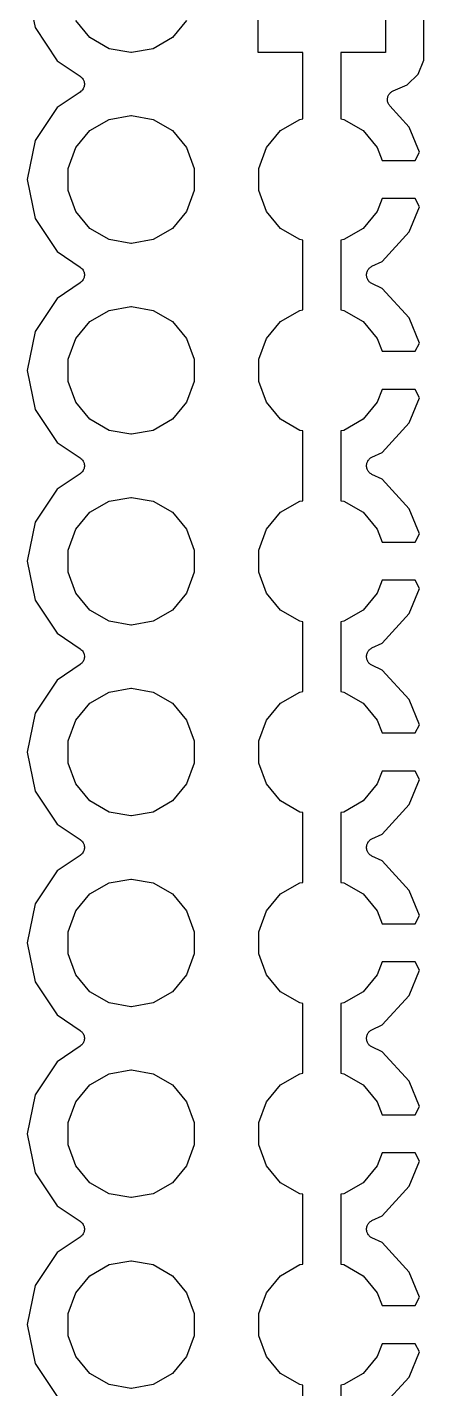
# Model space of a CAD drawing. Extents: x 127.4 to 176.4, y -111.4 to -62.3.
# Drawn here: x 152.28 to 157.57, y -101.82 to -83.7 of the extents above; entities that cross this region are included whole.
import ezdxf

# ---------------------------------------------------------------- set-up
doc = ezdxf.new("R2010")
doc.units = 0
doc.header["$MEASUREMENT"] = 0
doc.layers.add('BLACK', color=7, linetype='CONTINUOUS')

msp = doc.modelspace()

# ---------------------------------------------------------------- linework, layer by layer
at = {"layer": 'Black'}
for p, q in [((155.36, -84.035), (155.36, -82.335)), ((152.285, -83.185), (152.389, -83.7037)), ((157.06, -83.439), (157.06, -84.035)), ((157.568, -84.136), (157.568, -83.5234)), ((152.389, -83.7037), (152.682, -84.1435)), ((153.12, -83.8361), (152.931, -83.61)), ((154.409, -83.61), (154.22, -83.8361)), ((153.376, -83.9837), (153.12, -83.8361)), ((154.22, -83.8361), (153.964, -83.9837)), ((153.667, -84.035), (153.376, -83.9837)), ((153.673, -84.035), (153.667, -84.035)), ((153.964, -83.9837), (153.673, -84.035)), ((155.956, -84.035), (155.36, -84.035)), ((155.956, -84.9192), (155.956, -84.035)), ((157.06, -84.035), (156.464, -84.035)), ((156.464, -84.035), (156.464, -84.9192)), ((152.682, -84.1435), (152.991, -84.3494)), ((157.491, -84.3228), (157.568, -84.136)), ((152.991, -84.3494), (153.001, -84.359)), ((153.001, -84.359), (153.012, -84.3672)), ((153.012, -84.3672), (153.016, -84.3741)), ((153.016, -84.3741), (153.022, -84.3799)), ((153.022, -84.3799), (153.029, -84.3923)), ((153.029, -84.3923), (153.036, -84.4039)), ((153.036, -84.4039), (153.038, -84.412)), ((153.038, -84.412), (153.042, -84.4195)), ((153.042, -84.4195), (153.043, -84.4332)), ((153.043, -84.4332), (153.047, -84.4467)), ((157.348, -84.4657), (157.491, -84.3228)), ((152.991, -84.5606), (152.682, -84.7665)), ((153.001, -84.551), (152.991, -84.5606)), ((153.012, -84.5428), (153.001, -84.551)), ((153.016, -84.5359), (153.012, -84.5428)), ((153.022, -84.5301), (153.016, -84.5359)), ((153.029, -84.5177), (153.022, -84.5301)), ((153.036, -84.5061), (153.029, -84.5177)), ((153.038, -84.498), (153.036, -84.5061)), ((153.042, -84.4905), (153.038, -84.498)), ((153.043, -84.4768), (153.042, -84.4905)), ((153.047, -84.4633), (153.043, -84.4768)), ((153.047, -84.4467), (153.046, -84.455)), ((153.046, -84.455), (153.047, -84.4633)), ((157.088, -84.6328), (157.089, -84.6216)), ((157.089, -84.6216), (157.094, -84.6119)), ((157.094, -84.6119), (157.097, -84.6015)), ((157.097, -84.6015), (157.104, -84.5925)), ((157.104, -84.5925), (157.11, -84.5825)), ((157.11, -84.5825), (157.118, -84.5752)), ((157.118, -84.5752), (157.124, -84.5665)), ((157.124, -84.5665), (157.134, -84.5604)), ((157.134, -84.5604), (157.142, -84.5528)), ((157.142, -84.5528), (157.152, -84.5487)), ((157.152, -84.5487), (157.162, -84.5428)), ((157.162, -84.5428), (157.348, -84.4657)), ((152.682, -84.7665), (152.389, -85.2063)), ((157.083, -84.6653), (157.085, -84.6545)), ((157.086, -84.6764), (157.083, -84.6653)), ((157.084, -84.6436), (157.088, -84.6328)), ((157.085, -84.6545), (157.084, -84.6436)), ((157.086, -84.6876), (157.086, -84.6764)), ((157.09, -84.6977), (157.086, -84.6876)), ((157.093, -84.7084), (157.09, -84.6977)), ((157.099, -84.7179), (157.093, -84.7084)), ((157.103, -84.7284), (157.099, -84.7179)), ((157.11, -84.7364), (157.103, -84.7284)), ((157.116, -84.7457), (157.11, -84.7364)), ((157.373, -85.0272), (157.116, -84.7457)), ((153.12, -85.0739), (153.376, -84.9263)), ((153.376, -84.9263), (153.667, -84.875)), ((153.667, -84.875), (153.673, -84.875)), ((153.673, -84.875), (153.964, -84.9263)), ((153.964, -84.9263), (154.22, -85.0739)), ((155.66, -85.0739), (155.916, -84.9263)), ((155.916, -84.9263), (155.956, -84.9192)), ((156.464, -84.9192), (156.504, -84.9263)), ((156.504, -84.9263), (156.76, -85.0739)), ((152.931, -85.3), (153.12, -85.0739)), ((154.22, -85.0739), (154.409, -85.3)), ((155.471, -85.3), (155.66, -85.0739)), ((156.76, -85.0739), (156.949, -85.3)), ((157.511, -85.3616), (157.373, -85.0272)), ((152.389, -85.2063), (152.285, -85.725)), ((152.83, -85.5774), (152.931, -85.3)), ((154.409, -85.3), (154.51, -85.5774)), ((155.37, -85.5774), (155.471, -85.3)), ((156.949, -85.3), (157.012, -85.471)), ((157.012, -85.471), (157.454, -85.471)), ((157.454, -85.471), (157.511, -85.3616)), ((152.83, -85.8726), (152.83, -85.5774)), ((154.51, -85.5774), (154.51, -85.8726)), ((155.37, -85.8726), (155.37, -85.5774)), ((152.285, -85.725), (152.389, -86.2437)), ((152.931, -86.15), (152.83, -85.8726)), ((154.51, -85.8726), (154.409, -86.15)), ((155.471, -86.15), (155.37, -85.8726)), ((157.012, -85.979), (156.949, -86.15)), ((157.454, -85.979), (157.012, -85.979)), ((157.511, -86.0884), (157.454, -85.979)), ((152.389, -86.2437), (152.682, -86.6835)), ((153.12, -86.3761), (152.931, -86.15)), ((154.409, -86.15), (154.22, -86.3761)), ((155.66, -86.3761), (155.471, -86.15)), ((156.949, -86.15), (156.76, -86.3761)), ((157.373, -86.4228), (157.511, -86.0884)), ((153.376, -86.5237), (153.12, -86.3761)), ((154.22, -86.3761), (153.964, -86.5237)), ((155.916, -86.5237), (155.66, -86.3761)), ((156.76, -86.3761), (156.504, -86.5237)), ((157.015, -86.816), (157.373, -86.4228)), ((153.667, -86.575), (153.376, -86.5237)), ((153.673, -86.575), (153.667, -86.575)), ((153.964, -86.5237), (153.673, -86.575)), ((155.956, -86.5308), (155.916, -86.5237)), ((155.956, -87.4592), (155.956, -86.5308)), ((156.504, -86.5237), (156.464, -86.5308)), ((156.464, -86.5308), (156.464, -87.4592)), ((152.682, -86.6835), (152.991, -86.8894)), ((152.991, -86.8894), (153.001, -86.899)), ((153.001, -86.899), (153.012, -86.9072)), ((153.012, -86.9072), (153.016, -86.9141)), ((153.016, -86.9141), (153.022, -86.9199)), ((153.022, -86.9199), (153.029, -86.9323)), ((153.029, -86.9323), (153.036, -86.9439)), ((153.036, -86.9439), (153.038, -86.952)), ((153.038, -86.952), (153.042, -86.9595)), ((153.042, -86.9595), (153.043, -86.9732)), ((153.043, -86.9732), (153.047, -86.9867)), ((156.805, -86.9843), (156.808, -86.9732)), ((156.808, -86.9732), (156.809, -86.9618)), ((156.809, -86.9618), (156.814, -86.952)), ((156.814, -86.952), (156.817, -86.9416)), ((156.817, -86.9416), (156.823, -86.9322)), ((156.823, -86.9322), (156.828, -86.9219)), ((156.828, -86.9219), (156.836, -86.9143)), ((156.836, -86.9143), (156.842, -86.9054)), ((156.842, -86.9054), (156.851, -86.8988)), ((156.851, -86.8988), (156.859, -86.8908)), ((156.859, -86.8908), (156.869, -86.8862)), ((156.869, -86.8862), (156.878, -86.88)), ((156.878, -86.88), (157.015, -86.816)), ((152.991, -87.1006), (152.682, -87.3065)), ((153.001, -87.091), (152.991, -87.1006)), ((153.012, -87.0828), (153.001, -87.091)), ((153.016, -87.0759), (153.012, -87.0828)), ((153.022, -87.0701), (153.016, -87.0759)), ((153.029, -87.0577), (153.022, -87.0701)), ((153.036, -87.0461), (153.029, -87.0577)), ((153.038, -87.038), (153.036, -87.0461)), ((153.042, -87.0305), (153.038, -87.038)), ((153.043, -87.0168), (153.042, -87.0305)), ((153.047, -87.0033), (153.043, -87.0168)), ((153.047, -86.9867), (153.046, -86.995)), ((153.046, -86.995), (153.047, -87.0033)), ((156.806, -86.995), (156.805, -86.9843)), ((156.805, -87.0057), (156.806, -86.995)), ((156.808, -87.0168), (156.805, -87.0057)), ((156.809, -87.0282), (156.808, -87.0168)), ((156.814, -87.038), (156.809, -87.0282)), ((156.817, -87.0484), (156.814, -87.038)), ((156.823, -87.0578), (156.817, -87.0484)), ((156.828, -87.0681), (156.823, -87.0578)), ((156.836, -87.0757), (156.828, -87.0681)), ((156.842, -87.0846), (156.836, -87.0757)), ((156.851, -87.0912), (156.842, -87.0846)), ((156.859, -87.0992), (156.851, -87.0912)), ((156.869, -87.1038), (156.859, -87.0992)), ((156.878, -87.11), (156.869, -87.1038)), ((157.015, -87.174), (156.878, -87.11)), ((152.682, -87.3065), (152.389, -87.7463)), ((157.373, -87.5672), (157.015, -87.174)), ((153.12, -87.6139), (153.376, -87.4663)), ((153.376, -87.4663), (153.667, -87.415)), ((153.667, -87.415), (153.673, -87.415)), ((153.673, -87.415), (153.964, -87.4663)), ((153.964, -87.4663), (154.22, -87.6139)), ((155.66, -87.6139), (155.916, -87.4663)), ((155.916, -87.4663), (155.956, -87.4592)), ((156.464, -87.4592), (156.504, -87.4663)), ((156.504, -87.4663), (156.76, -87.6139)), ((152.931, -87.84), (153.12, -87.6139)), ((154.22, -87.6139), (154.409, -87.84)), ((155.471, -87.84), (155.66, -87.6139)), ((156.76, -87.6139), (156.949, -87.84)), ((157.511, -87.9016), (157.373, -87.5672)), ((152.389, -87.7463), (152.285, -88.265)), ((152.83, -88.1174), (152.931, -87.84)), ((154.409, -87.84), (154.51, -88.1174)), ((155.37, -88.1174), (155.471, -87.84)), ((156.949, -87.84), (157.012, -88.011)), ((157.012, -88.011), (157.454, -88.011)), ((157.454, -88.011), (157.511, -87.9016)), ((152.83, -88.4126), (152.83, -88.1174)), ((154.51, -88.1174), (154.51, -88.4126)), ((155.37, -88.4126), (155.37, -88.1174)), ((152.285, -88.265), (152.389, -88.7837)), ((152.931, -88.69), (152.83, -88.4126)), ((154.51, -88.4126), (154.409, -88.69)), ((155.471, -88.69), (155.37, -88.4126)), ((157.012, -88.519), (156.949, -88.69)), ((157.454, -88.519), (157.012, -88.519)), ((157.511, -88.6284), (157.454, -88.519)), ((152.389, -88.7837), (152.682, -89.2235)), ((153.12, -88.9161), (152.931, -88.69)), ((154.409, -88.69), (154.22, -88.9161)), ((155.66, -88.9161), (155.471, -88.69)), ((156.949, -88.69), (156.76, -88.9161)), ((157.373, -88.9628), (157.511, -88.6284)), ((153.376, -89.0637), (153.12, -88.9161)), ((154.22, -88.9161), (153.964, -89.0637)), ((155.916, -89.0637), (155.66, -88.9161)), ((156.76, -88.9161), (156.504, -89.0637)), ((157.015, -89.356), (157.373, -88.9628)), ((153.667, -89.115), (153.376, -89.0637)), ((153.673, -89.115), (153.667, -89.115)), ((153.964, -89.0637), (153.673, -89.115)), ((155.956, -89.0708), (155.916, -89.0637)), ((155.956, -89.9992), (155.956, -89.0708)), ((156.504, -89.0637), (156.464, -89.0708)), ((156.464, -89.0708), (156.464, -89.9992)), ((152.682, -89.2235), (152.991, -89.4294)), ((152.991, -89.4294), (153.001, -89.439)), ((153.001, -89.439), (153.012, -89.4472)), ((153.012, -89.4472), (153.016, -89.4541)), ((153.016, -89.4541), (153.022, -89.4599)), ((153.022, -89.4599), (153.029, -89.4723)), ((153.029, -89.4723), (153.036, -89.4839)), ((153.036, -89.4839), (153.038, -89.492)), ((153.038, -89.492), (153.042, -89.4995)), ((153.042, -89.4995), (153.043, -89.5132)), ((153.043, -89.5132), (153.047, -89.5267)), ((156.805, -89.5243), (156.808, -89.5132)), ((156.808, -89.5132), (156.809, -89.5018)), ((156.809, -89.5018), (156.814, -89.492)), ((156.814, -89.492), (156.817, -89.4816)), ((156.817, -89.4816), (156.823, -89.4722)), ((156.823, -89.4722), (156.828, -89.4619)), ((156.828, -89.4619), (156.836, -89.4543)), ((156.836, -89.4543), (156.842, -89.4454)), ((156.842, -89.4454), (156.851, -89.4388)), ((156.851, -89.4388), (156.859, -89.4308)), ((156.859, -89.4308), (156.869, -89.4262)), ((156.869, -89.4262), (156.878, -89.42)), ((156.878, -89.42), (157.015, -89.356)), ((152.991, -89.6406), (152.682, -89.8465)), ((153.001, -89.631), (152.991, -89.6406)), ((153.012, -89.6228), (153.001, -89.631)), ((153.016, -89.6159), (153.012, -89.6228)), ((153.022, -89.6101), (153.016, -89.6159)), ((153.029, -89.5977), (153.022, -89.6101)), ((153.036, -89.5861), (153.029, -89.5977)), ((153.038, -89.578), (153.036, -89.5861)), ((153.042, -89.5705), (153.038, -89.578)), ((153.043, -89.5568), (153.042, -89.5705)), ((153.047, -89.5433), (153.043, -89.5568)), ((153.047, -89.5267), (153.046, -89.535)), ((153.046, -89.535), (153.047, -89.5433)), ((156.806, -89.535), (156.805, -89.5243)), ((156.805, -89.5457), (156.806, -89.535)), ((156.808, -89.5568), (156.805, -89.5457)), ((156.809, -89.5682), (156.808, -89.5568)), ((156.814, -89.578), (156.809, -89.5682)), ((156.817, -89.5884), (156.814, -89.578)), ((156.823, -89.5978), (156.817, -89.5884)), ((156.828, -89.6081), (156.823, -89.5978)), ((156.836, -89.6157), (156.828, -89.6081)), ((156.842, -89.6246), (156.836, -89.6157)), ((156.851, -89.6312), (156.842, -89.6246)), ((156.859, -89.6392), (156.851, -89.6312)), ((156.869, -89.6438), (156.859, -89.6392)), ((156.878, -89.65), (156.869, -89.6438)), ((157.015, -89.714), (156.878, -89.65)), ((152.682, -89.8465), (152.389, -90.2863)), ((157.373, -90.1072), (157.015, -89.714)), ((153.12, -90.1539), (153.376, -90.0063)), ((153.376, -90.0063), (153.667, -89.955)), ((153.667, -89.955), (153.673, -89.955)), ((153.673, -89.955), (153.964, -90.0063)), ((153.964, -90.0063), (154.22, -90.1539)), ((155.66, -90.1539), (155.916, -90.0063)), ((155.916, -90.0063), (155.956, -89.9992)), ((156.464, -89.9992), (156.504, -90.0063)), ((156.504, -90.0063), (156.76, -90.1539)), ((152.931, -90.38), (153.12, -90.1539)), ((154.22, -90.1539), (154.409, -90.38)), ((155.471, -90.38), (155.66, -90.1539)), ((156.76, -90.1539), (156.949, -90.38)), ((157.511, -90.4416), (157.373, -90.1072)), ((152.389, -90.2863), (152.285, -90.805)), ((152.83, -90.6574), (152.931, -90.38)), ((154.409, -90.38), (154.51, -90.6574)), ((155.37, -90.6574), (155.471, -90.38)), ((156.949, -90.38), (157.012, -90.551)), ((157.012, -90.551), (157.454, -90.551)), ((157.454, -90.551), (157.511, -90.4416)), ((152.83, -90.9526), (152.83, -90.6574)), ((154.51, -90.6574), (154.51, -90.9526)), ((155.37, -90.9526), (155.37, -90.6574)), ((152.285, -90.805), (152.389, -91.3237)), ((152.931, -91.23), (152.83, -90.9526)), ((154.51, -90.9526), (154.409, -91.23)), ((155.471, -91.23), (155.37, -90.9526)), ((157.012, -91.059), (156.949, -91.23)), ((157.454, -91.059), (157.012, -91.059)), ((157.511, -91.1684), (157.454, -91.059)), ((152.389, -91.3237), (152.682, -91.7635)), ((153.12, -91.4561), (152.931, -91.23)), ((154.409, -91.23), (154.22, -91.4561)), ((155.66, -91.4561), (155.471, -91.23)), ((156.949, -91.23), (156.76, -91.4561)), ((157.373, -91.5028), (157.511, -91.1684)), ((153.376, -91.6037), (153.12, -91.4561)), ((154.22, -91.4561), (153.964, -91.6037)), ((155.916, -91.6037), (155.66, -91.4561)), ((156.76, -91.4561), (156.504, -91.6037)), ((157.015, -91.896), (157.373, -91.5028)), ((153.667, -91.655), (153.376, -91.6037)), ((153.673, -91.655), (153.667, -91.655)), ((153.964, -91.6037), (153.673, -91.655)), ((155.956, -91.6108), (155.916, -91.6037)), ((155.956, -92.5392), (155.956, -91.6108)), ((156.504, -91.6037), (156.464, -91.6108)), ((156.464, -91.6108), (156.464, -92.5392)), ((152.682, -91.7635), (152.991, -91.9694)), ((152.991, -91.9694), (153.001, -91.979)), ((153.001, -91.979), (153.012, -91.9872)), ((153.012, -91.9872), (153.016, -91.9941)), ((153.016, -91.9941), (153.022, -91.9999)), ((153.022, -91.9999), (153.029, -92.0123)), ((153.029, -92.0123), (153.036, -92.0239)), ((153.036, -92.0239), (153.038, -92.032)), ((153.038, -92.032), (153.042, -92.0395)), ((153.042, -92.0395), (153.043, -92.0532)), ((153.043, -92.0532), (153.047, -92.0667)), ((156.805, -92.0643), (156.808, -92.0532)), ((156.808, -92.0532), (156.809, -92.0418)), ((156.809, -92.0418), (156.814, -92.032)), ((156.814, -92.032), (156.817, -92.0216)), ((156.817, -92.0216), (156.823, -92.0122)), ((156.823, -92.0122), (156.828, -92.0019)), ((156.828, -92.0019), (156.836, -91.9943)), ((156.836, -91.9943), (156.842, -91.9854)), ((156.842, -91.9854), (156.851, -91.9788)), ((156.851, -91.9788), (156.859, -91.9708)), ((156.859, -91.9708), (156.869, -91.9662)), ((156.869, -91.9662), (156.878, -91.96)), ((156.878, -91.96), (157.015, -91.896)), ((152.991, -92.1806), (152.682, -92.3865)), ((153.001, -92.171), (152.991, -92.1806)), ((153.012, -92.1628), (153.001, -92.171)), ((153.016, -92.1559), (153.012, -92.1628)), ((153.022, -92.1501), (153.016, -92.1559)), ((153.029, -92.1377), (153.022, -92.1501)), ((153.036, -92.1261), (153.029, -92.1377)), ((153.038, -92.118), (153.036, -92.1261)), ((153.042, -92.1105), (153.038, -92.118)), ((153.043, -92.0968), (153.042, -92.1105)), ((153.047, -92.0833), (153.043, -92.0968)), ((153.047, -92.0667), (153.046, -92.075)), ((153.046, -92.075), (153.047, -92.0833)), ((156.806, -92.075), (156.805, -92.0643)), ((156.805, -92.0857), (156.806, -92.075)), ((156.808, -92.0968), (156.805, -92.0857)), ((156.809, -92.1082), (156.808, -92.0968)), ((156.814, -92.118), (156.809, -92.1082)), ((156.817, -92.1284), (156.814, -92.118)), ((156.823, -92.1378), (156.817, -92.1284)), ((156.828, -92.1481), (156.823, -92.1378)), ((156.836, -92.1557), (156.828, -92.1481)), ((156.842, -92.1646), (156.836, -92.1557)), ((156.851, -92.1712), (156.842, -92.1646)), ((156.859, -92.1792), (156.851, -92.1712)), ((156.869, -92.1838), (156.859, -92.1792)), ((156.878, -92.19), (156.869, -92.1838)), ((157.015, -92.254), (156.878, -92.19)), ((152.682, -92.3865), (152.389, -92.8263)), ((157.373, -92.6472), (157.015, -92.254)), ((153.12, -92.6939), (153.376, -92.5463)), ((153.376, -92.5463), (153.667, -92.495)), ((153.667, -92.495), (153.673, -92.495)), ((153.673, -92.495), (153.964, -92.5463)), ((153.964, -92.5463), (154.22, -92.6939)), ((155.66, -92.6939), (155.916, -92.5463)), ((155.916, -92.5463), (155.956, -92.5392)), ((156.464, -92.5392), (156.504, -92.5463)), ((156.504, -92.5463), (156.76, -92.6939)), ((152.931, -92.92), (153.12, -92.6939)), ((154.22, -92.6939), (154.409, -92.92)), ((155.471, -92.92), (155.66, -92.6939)), ((156.76, -92.6939), (156.949, -92.92)), ((157.511, -92.9816), (157.373, -92.6472)), ((152.389, -92.8263), (152.285, -93.345)), ((152.83, -93.1974), (152.931, -92.92)), ((154.409, -92.92), (154.51, -93.1974)), ((155.37, -93.1974), (155.471, -92.92)), ((156.949, -92.92), (157.012, -93.091)), ((157.012, -93.091), (157.454, -93.091)), ((157.454, -93.091), (157.511, -92.9816)), ((152.83, -93.4926), (152.83, -93.1974)), ((154.51, -93.1974), (154.51, -93.4926)), ((155.37, -93.4926), (155.37, -93.1974)), ((152.285, -93.345), (152.389, -93.8637)), ((152.931, -93.77), (152.83, -93.4926)), ((154.51, -93.4926), (154.409, -93.77)), ((155.471, -93.77), (155.37, -93.4926)), ((157.012, -93.599), (156.949, -93.77)), ((157.454, -93.599), (157.012, -93.599)), ((157.511, -93.7084), (157.454, -93.599)), ((152.389, -93.8637), (152.682, -94.3035)), ((153.12, -93.9961), (152.931, -93.77)), ((154.409, -93.77), (154.22, -93.9961)), ((155.66, -93.9961), (155.471, -93.77)), ((156.949, -93.77), (156.76, -93.9961)), ((157.373, -94.0428), (157.511, -93.7084)), ((153.376, -94.1437), (153.12, -93.9961)), ((154.22, -93.9961), (153.964, -94.1437)), ((155.916, -94.1437), (155.66, -93.9961)), ((156.76, -93.9961), (156.504, -94.1437)), ((157.015, -94.436), (157.373, -94.0428)), ((153.667, -94.195), (153.376, -94.1437)), ((153.673, -94.195), (153.667, -94.195)), ((153.964, -94.1437), (153.673, -94.195)), ((155.956, -94.1508), (155.916, -94.1437)), ((155.956, -95.0792), (155.956, -94.1508)), ((156.504, -94.1437), (156.464, -94.1508)), ((156.464, -94.1508), (156.464, -95.0792)), ((152.682, -94.3035), (152.991, -94.5094)), ((152.991, -94.5094), (153.001, -94.519)), ((153.001, -94.519), (153.012, -94.5272)), ((153.012, -94.5272), (153.016, -94.5341)), ((153.016, -94.5341), (153.022, -94.5399)), ((153.022, -94.5399), (153.029, -94.5523)), ((153.029, -94.5523), (153.036, -94.5639)), ((153.036, -94.5639), (153.038, -94.572)), ((153.038, -94.572), (153.042, -94.5795)), ((153.042, -94.5795), (153.043, -94.5932)), ((156.808, -94.5932), (156.809, -94.5818)), ((156.809, -94.5818), (156.814, -94.572)), ((156.814, -94.572), (156.817, -94.5616)), ((156.817, -94.5616), (156.823, -94.5522)), ((156.823, -94.5522), (156.828, -94.5419)), ((156.828, -94.5419), (156.836, -94.5343)), ((156.836, -94.5343), (156.842, -94.5254)), ((156.842, -94.5254), (156.851, -94.5188)), ((156.851, -94.5188), (156.859, -94.5108)), ((156.859, -94.5108), (156.869, -94.5062)), ((156.869, -94.5062), (156.878, -94.5)), ((156.878, -94.5), (157.015, -94.436)), ((152.991, -94.7206), (152.682, -94.9265)), ((153.001, -94.711), (152.991, -94.7206)), ((153.012, -94.7028), (153.001, -94.711)), ((153.016, -94.6959), (153.012, -94.7028)), ((153.022, -94.6901), (153.016, -94.6959)), ((153.029, -94.6777), (153.022, -94.6901)), ((153.036, -94.6661), (153.029, -94.6777)), ((153.038, -94.658), (153.036, -94.6661)), ((153.042, -94.6505), (153.038, -94.658)), ((153.043, -94.6368), (153.042, -94.6505)), ((153.043, -94.5932), (153.047, -94.6067)), ((153.047, -94.6233), (153.043, -94.6368)), ((153.047, -94.6067), (153.046, -94.615)), ((153.046, -94.615), (153.047, -94.6233)), ((156.805, -94.6043), (156.808, -94.5932)), ((156.806, -94.615), (156.805, -94.6043)), ((156.805, -94.6257), (156.806, -94.615)), ((156.808, -94.6368), (156.805, -94.6257)), ((156.809, -94.6482), (156.808, -94.6368)), ((156.814, -94.658), (156.809, -94.6482)), ((156.817, -94.6684), (156.814, -94.658)), ((156.823, -94.6778), (156.817, -94.6684)), ((156.828, -94.6881), (156.823, -94.6778)), ((156.836, -94.6957), (156.828, -94.6881)), ((156.842, -94.7046), (156.836, -94.6957)), ((156.851, -94.7112), (156.842, -94.7046)), ((156.859, -94.7192), (156.851, -94.7112)), ((156.869, -94.7238), (156.859, -94.7192)), ((156.878, -94.73), (156.869, -94.7238)), ((157.015, -94.794), (156.878, -94.73)), ((152.682, -94.9265), (152.389, -95.3663)), ((157.373, -95.1872), (157.015, -94.794)), ((153.12, -95.2339), (153.376, -95.0863)), ((153.376, -95.0863), (153.667, -95.035)), ((153.667, -95.035), (153.673, -95.035)), ((153.673, -95.035), (153.964, -95.0863)), ((153.964, -95.0863), (154.22, -95.2339)), ((155.66, -95.2339), (155.916, -95.0863)), ((155.916, -95.0863), (155.956, -95.0792)), ((156.464, -95.0792), (156.504, -95.0863)), ((156.504, -95.0863), (156.76, -95.2339)), ((152.931, -95.46), (153.12, -95.2339)), ((154.22, -95.2339), (154.409, -95.46)), ((155.471, -95.46), (155.66, -95.2339)), ((156.76, -95.2339), (156.949, -95.46)), ((157.511, -95.5216), (157.373, -95.1872)), ((152.389, -95.3663), (152.285, -95.885)), ((152.83, -95.7374), (152.931, -95.46)), ((154.409, -95.46), (154.51, -95.7374)), ((155.37, -95.7374), (155.471, -95.46)), ((156.949, -95.46), (157.012, -95.631)), ((157.012, -95.631), (157.454, -95.631)), ((157.454, -95.631), (157.511, -95.5216)), ((152.83, -96.0326), (152.83, -95.7374)), ((154.51, -95.7374), (154.51, -96.0326)), ((155.37, -96.0326), (155.37, -95.7374)), ((152.285, -95.885), (152.389, -96.4037)), ((152.931, -96.31), (152.83, -96.0326)), ((154.51, -96.0326), (154.409, -96.31)), ((155.471, -96.31), (155.37, -96.0326)), ((157.012, -96.139), (156.949, -96.31)), ((157.454, -96.139), (157.012, -96.139)), ((157.511, -96.2484), (157.454, -96.139)), ((153.12, -96.5361), (152.931, -96.31)), ((154.409, -96.31), (154.22, -96.5361)), ((155.66, -96.5361), (155.471, -96.31)), ((156.949, -96.31), (156.76, -96.5361)), ((157.373, -96.5828), (157.511, -96.2484)), ((152.389, -96.4037), (152.682, -96.8435)), ((153.376, -96.6837), (153.12, -96.5361)), ((154.22, -96.5361), (153.964, -96.6837)), ((155.916, -96.6837), (155.66, -96.5361)), ((156.76, -96.5361), (156.504, -96.6837)), ((157.015, -96.976), (157.373, -96.5828)), ((153.667, -96.735), (153.376, -96.6837)), ((153.673, -96.735), (153.667, -96.735)), ((153.964, -96.6837), (153.673, -96.735)), ((155.956, -96.6908), (155.916, -96.6837)), ((155.956, -97.6192), (155.956, -96.6908)), ((156.504, -96.6837), (156.464, -96.6908)), ((156.464, -96.6908), (156.464, -97.6192)), ((152.682, -96.8435), (152.991, -97.0494)), ((152.991, -97.0494), (153.001, -97.059)), ((153.001, -97.059), (153.012, -97.0672)), ((153.012, -97.0672), (153.016, -97.0741)), ((153.016, -97.0741), (153.022, -97.0799)), ((153.022, -97.0799), (153.029, -97.0923)), ((153.029, -97.0923), (153.036, -97.1039)), ((153.036, -97.1039), (153.038, -97.112)), ((153.038, -97.112), (153.042, -97.1195)), ((153.042, -97.1195), (153.043, -97.1332)), ((156.808, -97.1332), (156.809, -97.1218)), ((156.809, -97.1218), (156.814, -97.112)), ((156.814, -97.112), (156.817, -97.1016)), ((156.817, -97.1016), (156.823, -97.0922)), ((156.823, -97.0922), (156.828, -97.0819)), ((156.828, -97.0819), (156.836, -97.0743)), ((156.836, -97.0743), (156.842, -97.0654)), ((156.842, -97.0654), (156.851, -97.0588)), ((156.851, -97.0588), (156.859, -97.0508)), ((156.859, -97.0508), (156.869, -97.0462)), ((156.869, -97.0462), (156.878, -97.04)), ((156.878, -97.04), (157.015, -96.976)), ((152.991, -97.2606), (152.682, -97.4665)), ((153.001, -97.251), (152.991, -97.2606)), ((153.012, -97.2428), (153.001, -97.251)), ((153.016, -97.2359), (153.012, -97.2428)), ((153.022, -97.2301), (153.016, -97.2359)), ((153.029, -97.2177), (153.022, -97.2301)), ((153.036, -97.2061), (153.029, -97.2177)), ((153.038, -97.198), (153.036, -97.2061)), ((153.042, -97.1905), (153.038, -97.198)), ((153.043, -97.1768), (153.042, -97.1905)), ((153.043, -97.1332), (153.047, -97.1467)), ((153.047, -97.1633), (153.043, -97.1768)), ((153.047, -97.1467), (153.046, -97.155)), ((153.046, -97.155), (153.047, -97.1633)), ((156.805, -97.1443), (156.808, -97.1332)), ((156.806, -97.155), (156.805, -97.1443)), ((156.805, -97.1657), (156.806, -97.155)), ((156.808, -97.1768), (156.805, -97.1657)), ((156.809, -97.1882), (156.808, -97.1768)), ((156.814, -97.198), (156.809, -97.1882)), ((156.817, -97.2084), (156.814, -97.198)), ((156.823, -97.2178), (156.817, -97.2084)), ((156.828, -97.2281), (156.823, -97.2178)), ((156.836, -97.2357), (156.828, -97.2281)), ((156.842, -97.2446), (156.836, -97.2357)), ((156.851, -97.2512), (156.842, -97.2446)), ((156.859, -97.2592), (156.851, -97.2512)), ((156.869, -97.2638), (156.859, -97.2592)), ((156.878, -97.27), (156.869, -97.2638)), ((157.015, -97.334), (156.878, -97.27)), ((152.682, -97.4665), (152.389, -97.9063)), ((157.373, -97.7272), (157.015, -97.334)), ((153.12, -97.7739), (153.376, -97.6263)), ((153.376, -97.6263), (153.667, -97.575)), ((153.667, -97.575), (153.673, -97.575)), ((153.673, -97.575), (153.964, -97.6263)), ((153.964, -97.6263), (154.22, -97.7739)), ((155.66, -97.7739), (155.916, -97.6263)), ((155.916, -97.6263), (155.956, -97.6192)), ((156.464, -97.6192), (156.504, -97.6263)), ((156.504, -97.6263), (156.76, -97.7739)), ((152.931, -98), (153.12, -97.7739)), ((154.22, -97.7739), (154.409, -98)), ((155.471, -98), (155.66, -97.7739)), ((156.76, -97.7739), (156.949, -98)), ((157.511, -98.0616), (157.373, -97.7272)), ((152.389, -97.9063), (152.285, -98.425)), ((152.83, -98.2774), (152.931, -98)), ((154.409, -98), (154.51, -98.2774)), ((155.37, -98.2774), (155.471, -98)), ((156.949, -98), (157.012, -98.171)), ((157.012, -98.171), (157.454, -98.171)), ((157.454, -98.171), (157.511, -98.0616)), ((152.83, -98.5726), (152.83, -98.2774)), ((154.51, -98.2774), (154.51, -98.5726)), ((155.37, -98.5726), (155.37, -98.2774)), ((152.285, -98.425), (152.389, -98.9437)), ((152.931, -98.85), (152.83, -98.5726)), ((154.51, -98.5726), (154.409, -98.85)), ((155.471, -98.85), (155.37, -98.5726)), ((157.012, -98.679), (156.949, -98.85)), ((157.454, -98.679), (157.012, -98.679)), ((157.511, -98.7884), (157.454, -98.679)), ((153.12, -99.0761), (152.931, -98.85)), ((154.409, -98.85), (154.22, -99.0761)), ((155.66, -99.0761), (155.471, -98.85)), ((156.949, -98.85), (156.76, -99.0761)), ((157.373, -99.1228), (157.511, -98.7884)), ((152.389, -98.9437), (152.682, -99.3835)), ((153.376, -99.2237), (153.12, -99.0761)), ((154.22, -99.0761), (153.964, -99.2237)), ((155.916, -99.2237), (155.66, -99.0761)), ((156.76, -99.0761), (156.504, -99.2237)), ((153.667, -99.275), (153.376, -99.2237)), ((153.673, -99.275), (153.667, -99.275)), ((153.964, -99.2237), (153.673, -99.275)), ((155.956, -99.2308), (155.916, -99.2237)), ((155.956, -100.159), (155.956, -99.2308)), ((156.504, -99.2237), (156.464, -99.2308)), ((156.464, -99.2308), (156.464, -100.159)), ((157.015, -99.516), (157.373, -99.1228)), ((152.682, -99.3835), (152.991, -99.5894)), ((152.991, -99.5894), (153.001, -99.599)), ((153.001, -99.599), (153.012, -99.6072)), ((153.012, -99.6072), (153.016, -99.6141)), ((153.016, -99.6141), (153.022, -99.6199)), ((153.022, -99.6199), (153.029, -99.6323)), ((153.029, -99.6323), (153.036, -99.6439)), ((153.036, -99.6439), (153.038, -99.652)), ((153.038, -99.652), (153.042, -99.6595)), ((153.042, -99.6595), (153.043, -99.6732)), ((156.808, -99.6732), (156.809, -99.6618)), ((156.809, -99.6618), (156.814, -99.652)), ((156.814, -99.652), (156.817, -99.6416)), ((156.817, -99.6416), (156.823, -99.6322)), ((156.823, -99.6322), (156.828, -99.6219)), ((156.828, -99.6219), (156.836, -99.6143)), ((156.836, -99.6143), (156.842, -99.6054)), ((156.842, -99.6054), (156.851, -99.5988)), ((156.851, -99.5988), (156.859, -99.5908)), ((156.859, -99.5908), (156.869, -99.5862)), ((156.869, -99.5862), (156.878, -99.58)), ((156.878, -99.58), (157.015, -99.516)), ((152.991, -99.8006), (152.682, -100.007)), ((153.001, -99.791), (152.991, -99.8006)), ((153.012, -99.7828), (153.001, -99.791)), ((153.016, -99.7759), (153.012, -99.7828)), ((153.022, -99.7701), (153.016, -99.7759)), ((153.029, -99.7577), (153.022, -99.7701)), ((153.036, -99.7461), (153.029, -99.7577)), ((153.038, -99.738), (153.036, -99.7461)), ((153.042, -99.7305), (153.038, -99.738)), ((153.043, -99.7168), (153.042, -99.7305)), ((153.043, -99.6732), (153.047, -99.6867)), ((153.047, -99.7033), (153.043, -99.7168)), ((153.047, -99.6867), (153.046, -99.695)), ((153.046, -99.695), (153.047, -99.7033)), ((156.805, -99.6843), (156.808, -99.6732)), ((156.806, -99.695), (156.805, -99.6843)), ((156.805, -99.7057), (156.806, -99.695)), ((156.808, -99.7168), (156.805, -99.7057)), ((156.809, -99.7282), (156.808, -99.7168)), ((156.814, -99.738), (156.809, -99.7282)), ((156.817, -99.7484), (156.814, -99.738)), ((156.823, -99.7578), (156.817, -99.7484)), ((156.828, -99.7681), (156.823, -99.7578)), ((156.836, -99.7757), (156.828, -99.7681)), ((156.842, -99.7846), (156.836, -99.7757)), ((156.851, -99.7912), (156.842, -99.7846)), ((156.859, -99.7992), (156.851, -99.7912)), ((156.869, -99.8038), (156.859, -99.7992)), ((156.878, -99.81), (156.869, -99.8038)), ((157.015, -99.874), (156.878, -99.81)), ((152.682, -100.007), (152.389, -100.446)), ((157.373, -100.267), (157.015, -99.874)), ((153.12, -100.314), (153.376, -100.166)), ((153.376, -100.166), (153.667, -100.115)), ((153.667, -100.115), (153.673, -100.115)), ((153.673, -100.115), (153.964, -100.166)), ((153.964, -100.166), (154.22, -100.314)), ((155.66, -100.314), (155.916, -100.166)), ((155.916, -100.166), (155.956, -100.159)), ((156.464, -100.159), (156.504, -100.166)), ((156.504, -100.166), (156.76, -100.314)), ((152.931, -100.54), (153.12, -100.314)), ((154.22, -100.314), (154.409, -100.54)), ((155.471, -100.54), (155.66, -100.314)), ((156.76, -100.314), (156.949, -100.54)), ((157.511, -100.602), (157.373, -100.267)), ((152.389, -100.446), (152.285, -100.965)), ((152.83, -100.817), (152.931, -100.54)), ((154.409, -100.54), (154.51, -100.817)), ((155.37, -100.817), (155.471, -100.54)), ((156.949, -100.54), (157.012, -100.711)), ((157.012, -100.711), (157.454, -100.711)), ((157.454, -100.711), (157.511, -100.602)), ((152.83, -101.113), (152.83, -100.817)), ((154.51, -100.817), (154.51, -101.113)), ((155.37, -101.113), (155.37, -100.817)), ((152.285, -100.965), (152.389, -101.484)), ((152.931, -101.39), (152.83, -101.113)), ((154.51, -101.113), (154.409, -101.39)), ((155.471, -101.39), (155.37, -101.113)), ((157.012, -101.219), (156.949, -101.39)), ((157.454, -101.219), (157.012, -101.219)), ((157.511, -101.328), (157.454, -101.219)), ((153.12, -101.616), (152.931, -101.39)), ((154.409, -101.39), (154.22, -101.616)), ((155.66, -101.616), (155.471, -101.39)), ((156.949, -101.39), (156.76, -101.616)), ((157.373, -101.663), (157.511, -101.328)), ((152.389, -101.484), (152.682, -101.923)), ((153.376, -101.764), (153.12, -101.616)), ((154.22, -101.616), (153.964, -101.764)), ((155.916, -101.764), (155.66, -101.616)), ((156.76, -101.616), (156.504, -101.764)), ((153.667, -101.815), (153.376, -101.764)), ((153.673, -101.815), (153.667, -101.815)), ((153.964, -101.764), (153.673, -101.815)), ((155.956, -101.771), (155.916, -101.764)), ((155.956, -102.699), (155.956, -101.771)), ((156.504, -101.764), (156.464, -101.771)), ((156.464, -101.771), (156.464, -102.699)), ((157.015, -102.056), (157.373, -101.663))]:
    msp.add_line(p, q, dxfattribs=at)

doc.saveas('drawing.dxf')
